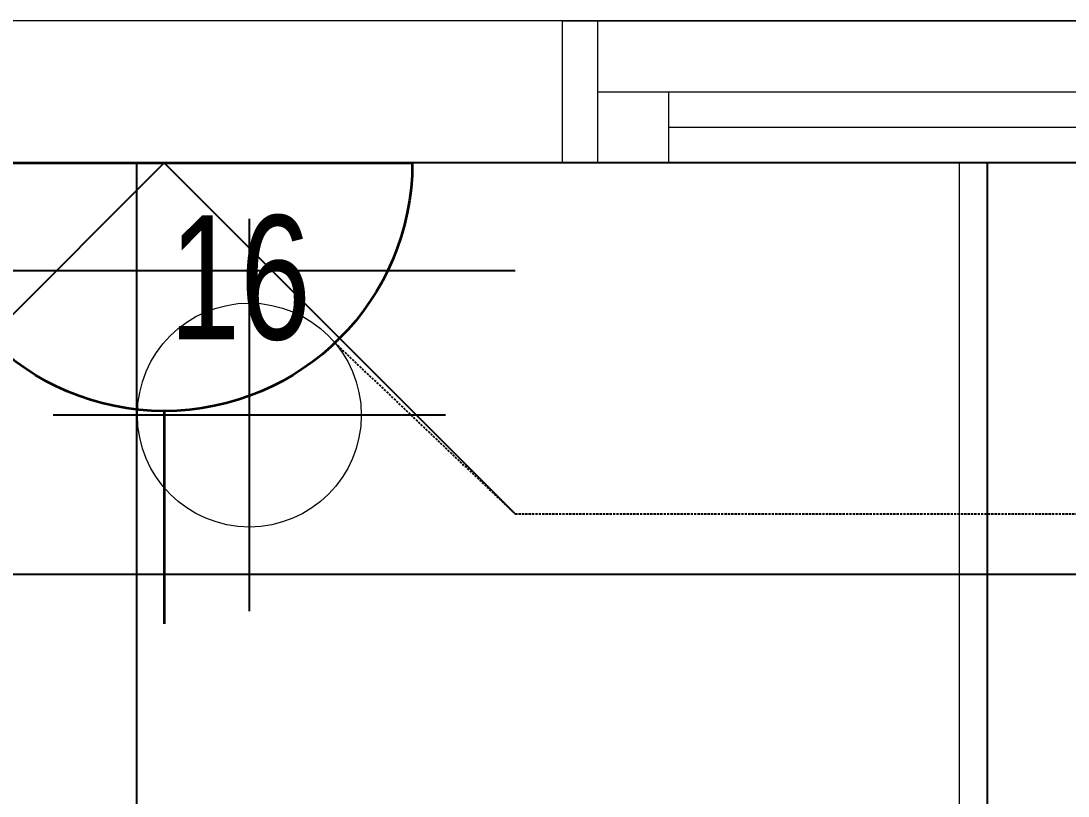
# Model space of a CAD drawing. Extents: x -12260 to 57327, y -29287 to 19916.
# Drawn here: x 39694 to 40433, y -3256 to -2710 of the extents above; entities that cross this region are included whole.
import ezdxf
from ezdxf.enums import TextEntityAlignment as Align

# ---------------------------------------------------------------- set-up
doc = ezdxf.new("R2010")
doc.units = 0
doc.header["$LTSCALE"] = 0.25
doc.linetypes.add('DASHDOT', pattern=[25.4, 12.7, -6.35, 0, -6.35])
doc.linetypes.add('HIDDEN', pattern=[9.525, 6.35, -3.175])
for name, color, linetype, lineweight in [('01-First Floor-FUR$0$72_EGR_EQP_TAG', 142, 'Continuous', 5), ('01-First Floor-FUR$0$Aluminum', 251, 'Continuous', 5), ('01-First Floor-FUR$0$LOADING', 253, 'Continuous', 5), ('01-First Floor-FUR$0$NEW Wall', 166, 'Continuous', 5), ('01-First Floor-FUR$0$Walls', 251, 'Continuous', 5), ('E-LITE-CLNG-CNDT', 6, 'DASHDOT', 35), ('E-LITE-EXIT-NUMB', 6, 'Continuous', 25), ('E-POWR-FLOR-CNDT', 6, 'HIDDEN', 25), ('E-POWR-WALL @ 100', 4, 'Continuous', 35)]:
    doc.layers.add(name, color=color, linetype=linetype, lineweight=lineweight)
doc.layers.add('01-First Floor-FUR$0$FALSE CEILING', color=251, linetype='Continuous')
doc.styles.add('01-First Floor-FUR$0$X3G_ENTITY_257CFD', font='swisscl.ttf', dxfattribs={"height": 200})
doc.styles.add('DC_SIMPLEX', font='SIMPLEX.shx', dxfattribs={"width": 0.7})

# ---------------------------------------------------------------- blocks, each defined once
blk = doc.blocks.new('*X122')
at = {"color": 0}
for p, q in [((13, 1), (13, 1)), ((13, 1), (13, 1)), ((13, 1), (13, 1)), ((13, 1), (13, 1)), ((13, 1), (13, 1)), ((13, 1), (13, 1)), ((13, 1), (13, 1)), ((13, 1), (13, 1)), ((13, 1), (13, 1)), ((13, 1), (13, 1)), ((13, 1), (13, 1)), ((13, 1), (13, 1)), ((13, 1), (13, 1)), ((13, 1), (13, 1)), ((13, 1), (13, 1)), ((13, 1), (14, 1)), ((13, 1), (14, 1)), ((13, 1), (14, 1)), ((13, 1), (13, 1)), ((13, 1), (13, 1)), ((13, 1), (13, 1)), ((13, 1), (13, 1)), ((13, 1), (13, 1)), ((13, 1), (13, 1)), ((13, 1), (13, 1)), ((13, 1), (13, 1)), ((13, 1), (13, 1)), ((13, 1), (13, 1)), ((13, 1), (13, 1)), ((13, 1), (13, 1)), ((13, 1), (13, 1)), ((13, 1), (13, 1)), ((13, 1), (13, 1)), ((13, 1), (13, 1)), ((13, 1), (13, 1)), ((13, 1), (13, 1)), ((13, 1), (13, 1)), ((13, 1), (13, 1)), ((13, 1), (13, 1)), ((13, 1), (13, 1)), ((13, 1), (13, 1)), ((13, 1), (13, 1)), ((13, 1), (13, 1)), ((13, 1), (13, 1)), ((13, 1), (13, 1)), ((13, 1), (13, 1)), ((13, 1), (13, 1)), ((13, 1), (13, 1)), ((13, 1), (13, 1)), ((13, 1), (13, 1)), ((13, 1), (13, 1)), ((13, 1), (13, 1)), ((13, 1), (13, 1)), ((13, 1), (13, 1)), ((13, 1), (13, 1)), ((13, 1), (13, 1)), ((13, 1), (13, 1)), ((13, 1), (13, 1)), ((13, 1), (13, 1)), ((13, 1), (13, 1)), ((13, 1), (13, 1)), ((13, 1), (13, 1)), ((13, 1), (13, 1)), ((13, 1), (13, 1)), ((13, 1), (13, 1)), ((13, 1), (13, 1)), ((13, 1), (13, 1)), ((13, 1), (13, 1)), ((13, 1), (13, 1)), ((13, 1), (13, 1)), ((13, 1), (13, 1)), ((13, 1), (13, 1)), ((13, 1), (13, 1)), ((13, 1), (13, 1)), ((13, 1), (13, 1)), ((13, 1), (13, 1)), ((13, 1), (13, 1)), ((13, 1), (13, 1)), ((13, 1), (13, 1)), ((13, 1), (13, 1)), ((13, 1), (13, 1)), ((13, 1), (13, 1)), ((13, 1), (13, 1)), ((13, 1), (13, 1)), ((13, 1), (13, 1)), ((13, 1), (13, 1)), ((13, 1), (13, 1)), ((13, 1), (13, 1)), ((13, 1), (13, 1)), ((13, 1), (13, 1)), ((13, 1), (13, 1)), ((13, 1), (13, 1)), ((13, 1), (13, 1)), ((13, 1), (13, 1)), ((13, 1), (13, 1)), ((13, 1), (13, 1)), ((13, 1), (13, 1)), ((13, 1), (13, 1)), ((13, 1), (13, 1)), ((13, 1), (13, 1)), ((13, 1), (13, 1)), ((13, 1), (13, 1)), ((13, 1), (13, 1)), ((13, 1), (13, 1)), ((13, 1), (13, 1)), ((13, 1), (13, 1)), ((13, 1), (13, 1)), ((13, 1), (13, 1)), ((13, 1), (13, 1)), ((13, 1), (13, 1)), ((13, 1), (13, 1)), ((13, 1), (13, 1)), ((13, 1), (13, 1)), ((13, 1), (13, 1)), ((13, 1), (13, 1)), ((13, 1), (13, 1)), ((13, 1), (13, 1)), ((13, 1), (13, 1)), ((13, 1), (13, 1)), ((13, 1), (13, 1)), ((13, 1), (13, 1)), ((13, 1), (13, 1)), ((13, 1), (13, 1)), ((13, 1), (14, 1)), ((13, 0), (13, 0)), ((13, 0), (13, 0)), ((13, 0), (13, 0)), ((13, 0), (13, 0)), ((13, 0), (13, 0)), ((13, 0), (13, 0)), ((13, 0), (13, 0)), ((13, 0), (13, 0)), ((13, 0), (13, 0)), ((13, 0), (13, 0)), ((13, 0), (13, 0)), ((13, 0), (13, 0)), ((13, 0), (13, 0)), ((13, 0), (13, 0)), ((13, 0), (13, 0)), ((13, 0), (13, 0)), ((13, 0), (13, 0)), ((13, 0), (13, 0)), ((13, 0), (13, 0)), ((13, 0), (13, 0)), ((13, 0), (13, 0)), ((13, 0), (13, 0)), ((13, 0), (13, 0)), ((13, 0), (13, 0)), ((13, 0), (13, 0)), ((13, 0), (13, 0)), ((13, 0), (13, 0)), ((13, 0), (13, 0)), ((13, 0), (13, 0)), ((13, 0), (13, 0)), ((13, 0), (13, 0)), ((13, 0), (13, 0)), ((13, 0), (13, 0)), ((13, 0), (13, 0)), ((13, 0), (13, 0)), ((13, 0), (13, 0)), ((13, 0), (13, 0)), ((13, 0), (13, 0)), ((13, 0), (13, 0)), ((13, 0), (13, 0)), ((13, 0), (13, 0)), ((13, 0), (13, 0)), ((13, 0), (13, 0)), ((13, 0), (13, 0)), ((13, 0), (13, 0)), ((13, 0), (13, 0)), ((13, 0), (13, 0)), ((13, 0), (13, 0)), ((13, 0), (14, 0)), ((13, 0), (14, 0)), ((13, 0), (13, 0)), ((13, 0), (14, 0)), ((14, 1), (14, 1)), ((14, 1), (14, 1)), ((14, 1), (14, 1)), ((14, 1), (14, 1)), ((14, 1), (14, 1)), ((14, 1), (14, 1)), ((14, 1), (14, 1)), ((14, 1), (14, 1)), ((14, 1), (14, 1)), ((14, 1), (14, 1)), ((14, 1), (14, 1)), ((14, 1), (14, 1)), ((14, 1), (14, 1)), ((14, 1), (14, 1)), ((14, 1), (14, 1)), ((14, 1), (14, 1)), ((14, 1), (14, 1)), ((14, 1), (14, 1)), ((14, 1), (14, 1)), ((14, 1), (14, 1)), ((14, 1), (14, 1)), ((14, 1), (14, 1)), ((14, 1), (14, 1)), ((14, 1), (14, 1)), ((14, 1), (14, 1)), ((14, 1), (14, 1)), ((14, 1), (14, 1)), ((14, 1), (14, 1)), ((14, 1), (14, 1)), ((14, 1), (14, 1)), ((14, 1), (14, 1)), ((14, 1), (14, 1)), ((14, 1), (14, 1)), ((14, 1), (14, 1)), ((14, 1), (14, 1)), ((14, 1), (14, 1)), ((14, 1), (14, 1)), ((14, 1), (14, 1)), ((14, 1), (14, 1)), ((14, 1), (14, 1)), ((14, 1), (14, 1)), ((14, 1), (14, 1)), ((14, 1), (14, 1)), ((14, 1), (14, 1)), ((14, 1), (14, 1)), ((14, 1), (14, 1)), ((14, 1), (14, 1)), ((14, 1), (14, 1)), ((14, 1), (14, 1)), ((14, 1), (14, 1)), ((14, 1), (14, 1)), ((14, 1), (14, 1)), ((14, 1), (14, 1)), ((14, 1), (14, 1)), ((14, 1), (14, 1)), ((14, 1), (14, 1)), ((14, 1), (14, 1)), ((14, 1), (14, 1)), ((14, 1), (14, 1)), ((14, 1), (14, 1)), ((14, 1), (14, 1)), ((14, 1), (14, 1)), ((14, 1), (14, 1)), ((14, 1), (14, 1)), ((14, 1), (14, 1)), ((14, 1), (14, 1)), ((14, 1), (14, 1)), ((14, 1), (14, 1)), ((14, 1), (14, 1)), ((14, 1), (14, 1)), ((14, 1), (14, 1)), ((14, 1), (14, 1)), ((14, 1), (14, 1)), ((14, 1), (14, 1)), ((14, 1), (14, 1)), ((14, 1), (14, 1)), ((14, 1), (14, 1)), ((14, 1), (14, 1)), ((14, 1), (14, 1)), ((14, 1), (14, 1)), ((14, 1), (14, 1)), ((14, 1), (14, 1)), ((14, 1), (14, 1)), ((14, 1), (14, 1)), ((14, 1), (14, 1)), ((14, 1), (14, 1)), ((14, 1), (14, 1)), ((14, 1), (14, 1)), ((14, 1), (14, 1)), ((14, 1), (14, 1)), ((14, 1), (14, 1)), ((14, 1), (14, 1)), ((14, 1), (14, 1)), ((14, 1), (14, 1)), ((14, 0), (14, 0)), ((14, 0), (14, 0)), ((14, 0), (14, 0)), ((14, 0), (14, 0)), ((14, 0), (14, 0)), ((14, 0), (14, 0)), ((14, 0), (14, 0)), ((14, 0), (14, 0)), ((14, 0), (14, 0)), ((14, 0), (14, 0)), ((14, 0), (14, 0)), ((14, 0), (14, 0)), ((14, 0), (14, 0)), ((14, 0), (14, 0)), ((14, 0), (14, 0)), ((14, 0), (14, 0)), ((14, 0), (14, 0)), ((14, 0), (14, 0)), ((14, 0), (14, 0)), ((14, 0), (14, 0)), ((14, 0), (14, 0)), ((14, 0), (14, 0)), ((14, 0), (14, 0)), ((14, 0), (14, 0)), ((14, 0), (14, 0)), ((14, 0), (14, 0)), ((14, 0), (14, 0)), ((14, 0), (14, 0)), ((14, 0), (14, 0)), ((14, 0), (14, 0)), ((14, 0), (14, 0)), ((14, 0), (14, 0)), ((14, 0), (14, 0)), ((14, 0), (14, 0)), ((14, 0), (14, 0)), ((14, 0), (14, 0)), ((14, 0), (14, 0)), ((14, 0), (14, 0)), ((14, 0), (14, 0)), ((14, 0), (14, 0)), ((14, 0), (14, 0)), ((14, 0), (14, 0)), ((14, 0), (14, 0)), ((14, 0), (14, 0)), ((14, 0), (14, 0)), ((14, 0), (14, 0)), ((14, 0), (14, 0)), ((14, 0), (14, 0)), ((13, 0), (13, 0)), ((13, 0), (14, 0)), ((13, 0), (13, 0)), ((13, 0), (14, 0)), ((13, 0), (13, 0)), ((13, 0), (14, 0)), ((13, 0), (13, 0)), ((13, 0), (13, 0)), ((13, 0), (13, 0)), ((13, 0), (13, 0)), ((13, 0), (14, 0)), ((13, 0), (13, 0)), ((13, 0), (14, 0)), ((13, 0), (13, 0)), ((13, 0), (14, 0)), ((13, 0), (13, 0)), ((13, 0), (14, 0)), ((13, 0), (13, 0)), ((13, 0), (14, 0)), ((13, 0), (13, 0)), ((13, 0), (14, 0)), ((13, 0), (13, 0)), ((13, 0), (14, 0)), ((13, 0), (13, 0)), ((13, 0), (13, 0)), ((13, 0), (13, 0)), ((13, 0), (14, 0)), ((13, 0), (13, 0)), ((13, 0), (14, 0)), ((13, 0), (13, 0)), ((13, 0), (14, 0)), ((13, 0), (13, 0)), ((13, 0), (14, 0)), ((13, 0), (13, 0)), ((13, 0), (13, 0)), ((13, 0), (13, 0)), ((13, 0), (13, 0)), ((13, 0), (13, 0)), ((13, 0), (13, 0)), ((13, 0), (13, 0)), ((13, 0), (13, 0)), ((13, 0), (13, 0)), ((13, 0), (13, 0)), ((13, 0), (13, 0)), ((13, 0), (13, 0)), ((13, 0), (13, 0)), ((13, 0), (13, 0)), ((13, 0), (13, 0)), ((13, 0), (13, 0)), ((13, 0), (13, 0)), ((13, 0), (13, 0)), ((13, 0), (13, 0)), ((13, 0), (13, 0)), ((13, 0), (13, 0)), ((13, 0), (13, 0)), ((13, 0), (13, 0)), ((13, 0), (13, 0)), ((13, 0), (13, 0)), ((13, 0), (13, 0)), ((13, 0), (13, 0)), ((13, 0), (13, 0)), ((13, 0), (13, 0)), ((13, 0), (13, 0)), ((13, 0), (13, 0)), ((13, -1), (13, -1)), ((13, -1), (13, -1)), ((13, -1), (13, -1)), ((13, -1), (13, -1)), ((13, -1), (13, -1)), ((13, -1), (14, -1)), ((13, -1), (13, -1)), ((14, 0), (14, 0)), ((14, 0), (14, 0)), ((14, 0), (14, 0)), ((14, 0), (14, 0)), ((14, 0), (14, 0)), ((14, 0), (14, 0)), ((14, 0), (14, 0)), ((14, 0), (14, 0)), ((14, 0), (14, 0)), ((14, 0), (14, 0)), ((14, 0), (14, 0)), ((14, 0), (14, 0)), ((14, 0), (14, 0)), ((14, 0), (14, 0)), ((14, 0), (14, 0)), ((13, 0), (14, 0)), ((14, 0), (14, 0)), ((14, 0), (14, 0)), ((14, 0), (14, 0)), ((14, 0), (14, 0)), ((14, 0), (14, 0)), ((14, 0), (14, 0)), ((14, 0), (14, 0)), ((14, 0), (14, 0)), ((14, 0), (14, 0)), ((14, 0), (14, 0)), ((14, 0), (14, 0)), ((14, 0), (14, 0)), ((14, 0), (14, 0)), ((14, 0), (14, 0)), ((14, 0), (14, 0)), ((14, 0), (14, 0)), ((14, 0), (14, 0)), ((14, 0), (14, 0)), ((14, 0), (14, 0)), ((14, 0), (14, 0)), ((14, 0), (14, 0)), ((14, 0), (14, 0)), ((14, 0), (14, 0)), ((14, 0), (14, 0)), ((14, 0), (14, 0)), ((14, 0), (14, 0)), ((14, 0), (14, 0)), ((14, 0), (14, 0)), ((14, 0), (14, 0)), ((14, 0), (14, 0)), ((14, 0), (14, 0)), ((14, 0), (14, 0)), ((14, 0), (14, 0)), ((14, 0), (14, 0)), ((14, -1), (14, -1)), ((14, -1), (14, -1)), ((14, -1), (14, -1)), ((14, -1), (14, -1)), ((14, -1), (14, -1))]:
    blk.add_line(p, q, dxfattribs=at)
blk = doc.blocks.new('*X121')
at = {"color": 0}
for p, q in [((5, 3), (5, 3)), ((5, 3), (5, 3)), ((5, 3), (5, 3)), ((5, 3), (5, 3)), ((5, 3), (5, 3)), ((5, 3), (5, 3)), ((5, 3), (5, 3)), ((5, 3), (5, 3)), ((5, 3), (5, 3)), ((5, 3), (5, 3)), ((5, 3), (5, 3)), ((5, 3), (5, 3)), ((5, 3), (5, 3)), ((5, 3), (5, 3)), ((5, 3), (5, 3)), ((5, 3), (5, 3)), ((5, 3), (5, 3)), ((5, 3), (5, 3)), ((5, 3), (5, 3)), ((5, 3), (5, 3)), ((5, 3), (5, 3)), ((5, 3), (5, 3)), ((5, 3), (5, 3)), ((5, 3), (5, 3)), ((5, 3), (5, 3)), ((5, 3), (5, 3)), ((5, 3), (5, 3)), ((5, 3), (5, 3)), ((5, 3), (5, 3)), ((5, 3), (5, 3)), ((5, 3), (5, 3)), ((5, 3), (5, 3)), ((5, 3), (5, 3)), ((5, 3), (5, 3)), ((5, 3), (5, 3)), ((5, 3), (5, 3)), ((5, 3), (5, 3)), ((5, 3), (5, 3)), ((5, 3), (5, 3)), ((5, 3), (5, 3)), ((5, 3), (5, 3)), ((5, 3), (5, 3)), ((5, 3), (5, 3)), ((5, 3), (5, 3)), ((5, 3), (5, 3)), ((5, 3), (5, 3)), ((5, 3), (5, 3)), ((5, 3), (5, 3)), ((5, 3), (5, 3)), ((5, 3), (5, 3)), ((5, 3), (5, 3)), ((5, 3), (5, 3)), ((5, 3), (5, 3)), ((5, 3), (5, 3)), ((5, 3), (5, 3)), ((5, 3), (5, 3)), ((5, 3), (5, 3)), ((5, 3), (5, 3)), ((5, 3), (5, 3)), ((5, 3), (5, 3)), ((5, 3), (5, 3)), ((5, 3), (5, 3)), ((5, 3), (5, 3)), ((5, 3), (5, 3)), ((5, 3), (5, 3)), ((5, 3), (5, 3)), ((6, 3), (5, 3)), ((5, 3), (5, 3)), ((6, 3), (5, 3)), ((5, 3), (5, 3)), ((6, 3), (5, 3)), ((5, 3), (5, 3)), ((6, 3), (5, 3)), ((5, 3), (5, 3)), ((5, 3), (5, 3)), ((5, 3), (5, 3)), ((5, 3), (5, 3)), ((5, 3), (5, 3)), ((5, 3), (5, 3)), ((5, 3), (5, 3)), ((5, 3), (5, 3)), ((5, 3), (5, 3)), ((5, 3), (5, 3)), ((5, 3), (5, 3)), ((5, 3), (5, 3)), ((5, 3), (5, 3)), ((5, 3), (5, 3)), ((5, 3), (5, 3)), ((5, 3), (5, 3)), ((5, 3), (5, 3)), ((5, 3), (5, 3)), ((5, 3), (5, 3)), ((5, 3), (5, 3)), ((5, 3), (5, 3)), ((5, 3), (5, 3)), ((5, 3), (5, 3)), ((6, 3), (6, 3)), ((6, 3), (6, 3)), ((6, 3), (6, 3)), ((6, 3), (6, 3)), ((6, 3), (6, 3)), ((6, 3), (6, 3)), ((6, 3), (6, 3)), ((6, 3), (6, 3)), ((6, 3), (6, 3)), ((6, 3), (6, 3)), ((6, 3), (6, 3)), ((6, 3), (6, 3)), ((6, 3), (6, 3)), ((6, 3), (6, 3)), ((6, 3), (6, 3)), ((6, 3), (6, 3)), ((6, 3), (6, 3)), ((6, 3), (6, 3)), ((6, 3), (6, 3)), ((6, 3), (6, 3)), ((6, 3), (6, 3)), ((6, 3), (6, 3)), ((6, 3), (6, 3)), ((6, 3), (6, 3)), ((6, 3), (6, 3)), ((6, 3), (6, 3)), ((6, 3), (6, 3)), ((6, 3), (6, 3)), ((6, 3), (6, 3)), ((6, 3), (6, 3)), ((6, 3), (6, 3)), ((6, 3), (6, 3)), ((6, 3), (6, 3)), ((6, 3), (6, 3)), ((6, 3), (6, 3)), ((6, 3), (6, 3)), ((6, 3), (6, 3)), ((6, 3), (6, 3)), ((6, 3), (6, 3)), ((6, 3), (6, 3)), ((6, 3), (6, 3)), ((6, 3), (6, 3)), ((6, 3), (6, 3)), ((6, 3), (6, 3)), ((6, 3), (6, 3)), ((6, 3), (6, 3)), ((6, 3), (6, 3)), ((6, 3), (6, 3)), ((6, 3), (6, 3)), ((6, 3), (6, 3)), ((6, 3), (6, 3)), ((6, 3), (6, 3)), ((6, 3), (6, 3)), ((6, 3), (6, 3)), ((6, 3), (6, 3)), ((6, 3), (6, 3)), ((6, 3), (6, 3)), ((6, 3), (6, 3)), ((6, 3), (6, 3)), ((6, 3), (6, 3)), ((6, 3), (6, 3)), ((6, 3), (6, 3)), ((6, 3), (6, 3)), ((6, 3), (6, 3)), ((6, 3), (6, 3)), ((6, 3), (6, 3)), ((6, 3), (6, 3)), ((6, 3), (6, 3)), ((6, 3), (6, 3)), ((6, 3), (6, 3)), ((6, 3), (6, 3)), ((6, 3), (6, 3)), ((6, 3), (6, 3)), ((6, 3), (6, 3)), ((6, 3), (6, 3)), ((6, 3), (6, 3)), ((6, 3), (6, 3)), ((6, 3), (6, 3)), ((6, 3), (6, 3)), ((6, 3), (6, 3)), ((6, 3), (6, 3)), ((6, 3), (6, 3)), ((6, 3), (6, 3)), ((6, 3), (6, 3)), ((6, 3), (6, 3)), ((6, 3), (6, 3)), ((6, 3), (6, 3)), ((6, 3), (6, 3)), ((6, 3), (6, 3)), ((6, 3), (6, 3)), ((6, 3), (6, 3)), ((6, 3), (6, 3)), ((6, 3), (6, 3)), ((6, 3), (6, 3)), ((6, 3), (6, 3)), ((6, 3), (6, 3)), ((6, 3), (6, 3)), ((6, 3), (6, 3)), ((6, 3), (6, 3)), ((6, 3), (6, 3)), ((6, 3), (6, 3)), ((6, 3), (6, 3)), ((6, 3), (6, 3)), ((6, 3), (6, 3)), ((6, 3), (6, 3)), ((6, 3), (6, 3)), ((6, 3), (6, 3)), ((6, 3), (6, 3)), ((6, 3), (6, 3)), ((6, 3), (6, 3)), ((6, 3), (6, 3)), ((6, 3), (6, 3)), ((6, 3), (6, 3)), ((6, 3), (6, 3)), ((6, 3), (6, 3)), ((6, 3), (6, 3)), ((6, 3), (6, 3)), ((6, 3), (6, 3)), ((6, 3), (6, 3)), ((6, 3), (6, 3)), ((6, 3), (6, 3)), ((6, 3), (6, 3)), ((6, 3), (6, 3)), ((6, 3), (6, 3)), ((6, 3), (6, 3)), ((6, 3), (6, 3)), ((6, 3), (6, 3)), ((6, 3), (6, 3)), ((6, 3), (6, 3)), ((6, 3), (6, 3)), ((6, 3), (6, 3)), ((6, 3), (6, 3)), ((6, 3), (6, 3)), ((6, 3), (6, 3)), ((6, 3), (6, 3)), ((6, 3), (6, 3)), ((6, 3), (6, 3)), ((6, 3), (6, 3)), ((6, 3), (6, 3)), ((6, 3), (6, 3)), ((6, 3), (6, 3)), ((6, 3), (6, 3)), ((6, 3), (6, 3)), ((6, 3), (6, 3)), ((6, 3), (6, 3)), ((6, 3), (6, 3)), ((6, 3), (6, 3)), ((6, 3), (6, 3)), ((6, 3), (6, 3)), ((6, 3), (6, 3)), ((6, 3), (6, 3)), ((6, 3), (6, 3)), ((6, 3), (6, 3)), ((6, 3), (6, 3)), ((6, 3), (6, 3)), ((6, 3), (6, 3)), ((6, 3), (6, 3)), ((6, 3), (6, 3)), ((6, 3), (6, 3)), ((6, 3), (6, 3)), ((6, 3), (6, 3)), ((6, 3), (6, 3)), ((6, 3), (6, 3)), ((6, 3), (6, 3)), ((6, 3), (6, 3)), ((6, 3), (6, 3)), ((6, 3), (6, 3)), ((6, 3), (6, 3)), ((6, 3), (6, 3)), ((6, 3), (6, 3)), ((6, 3), (6, 3)), ((6, 3), (6, 3)), ((6, 3), (6, 3)), ((6, 3), (6, 3)), ((6, 3), (6, 3)), ((6, 3), (6, 3)), ((6, 3), (6, 3)), ((6, 3), (6, 3)), ((6, 3), (6, 3)), ((6, 3), (6, 3)), ((6, 3), (6, 3)), ((6, 3), (6, 3)), ((6, 3), (6, 3)), ((6, 3), (6, 3)), ((6, 3), (6, 3)), ((6, 3), (6, 3)), ((6, 3), (6, 3)), ((6, 3), (6, 3)), ((6, 3), (6, 3)), ((6, 3), (6, 3)), ((6, 3), (6, 3)), ((6, 3), (6, 3)), ((6, 3), (6, 3)), ((6, 3), (6, 3)), ((6, 3), (6, 3)), ((6, 3), (6, 3)), ((6, 3), (6, 3)), ((6, 3), (6, 3)), ((6, 3), (6, 3)), ((6, 3), (6, 3)), ((6, 3), (6, 3)), ((6, 3), (6, 3)), ((6, 3), (6, 3)), ((6, 3), (6, 3)), ((6, 3), (5, 3)), ((6, 3), (5, 3)), ((6, 3), (5, 3)), ((6, 3), (5, 3)), ((6, 3), (5, 3)), ((6, 3), (6, 3)), ((6, 3), (6, 3)), ((6, 3), (6, 3)), ((6, 3), (6, 3)), ((6, 3), (6, 3)), ((6, 3), (6, 3)), ((6, 3), (6, 3)), ((6, 3), (6, 3)), ((6, 3), (6, 3)), ((6, 3), (6, 3)), ((6, 3), (6, 3)), ((6, 3), (6, 3)), ((6, 3), (6, 3)), ((6, 3), (6, 3)), ((6, 3), (6, 3)), ((6, 3), (6, 3)), ((6, 3), (6, 3)), ((6, 3), (6, 3)), ((6, 3), (6, 3)), ((6, 3), (6, 3)), ((6, 3), (6, 3)), ((6, 3), (6, 3)), ((6, 3), (6, 3)), ((6, 3), (6, 3)), ((6, 3), (6, 3)), ((6, 3), (6, 3)), ((6, 3), (6, 3)), ((6, 3), (6, 3)), ((6, 3), (6, 3)), ((6, 3), (6, 3)), ((6, 3), (6, 3)), ((6, 3), (6, 3)), ((6, 3), (6, 3)), ((6, 3), (6, 3)), ((6, 3), (6, 3)), ((6, 3), (6, 3)), ((6, 3), (6, 3)), ((6, 3), (6, 3)), ((6, 3), (6, 3)), ((6, 3), (6, 3)), ((6, 3), (6, 3)), ((6, 3), (6, 3)), ((6, 3), (6, 3)), ((6, 3), (6, 3)), ((6, 3), (6, 3)), ((6, 3), (6, 3)), ((6, 3), (6, 3)), ((6, 3), (6, 3)), ((6, 3), (6, 3)), ((6, 3), (6, 3)), ((6, 3), (6, 3)), ((6, 3), (6, 3)), ((6, 3), (6, 3)), ((6, 3), (6, 3)), ((6, 3), (6, 3)), ((6, 3), (6, 3)), ((6, 3), (6, 3)), ((6, 3), (6, 3)), ((6, 3), (6, 3)), ((6, 3), (6, 3)), ((6, 3), (6, 3)), ((6, 3), (6, 3)), ((6, 3), (6, 3)), ((6, 3), (6, 3)), ((6, 3), (6, 3)), ((6, 3), (6, 3)), ((6, 3), (6, 3)), ((6, 3), (6, 3)), ((6, 3), (6, 3)), ((6, 3), (6, 3)), ((6, 3), (6, 3)), ((6, 3), (6, 3)), ((6, 3), (6, 3)), ((6, 3), (6, 3)), ((6, 3), (6, 3)), ((6, 3), (6, 3)), ((6, 3), (6, 3)), ((6, 3), (6, 3)), ((6, 3), (6, 3)), ((6, 3), (6, 3)), ((6, 3), (6, 3)), ((6, 3), (6, 3)), ((6, 3), (6, 3)), ((6, 3), (6, 3)), ((6, 3), (6, 3)), ((6, 3), (6, 3)), ((6, 3), (6, 3)), ((6, 3), (6, 3)), ((6, 3), (6, 3)), ((6, 3), (6, 3)), ((6, 3), (6, 3)), ((6, 3), (6, 3)), ((6, 3), (6, 3)), ((6, 3), (6, 3)), ((6, 3), (6, 3)), ((6, 3), (6, 3)), ((6, 3), (6, 3)), ((6, 3), (6, 3)), ((6, 3), (6, 3)), ((6, 3), (6, 3)), ((6, 3), (6, 3)), ((6, 3), (6, 3)), ((6, 3), (6, 3)), ((6, 3), (6, 3)), ((6, 3), (6, 3)), ((6, 3), (6, 3)), ((6, 3), (6, 3)), ((6, 3), (6, 3)), ((6, 3), (6, 3)), ((6, 3), (6, 3)), ((6, 3), (6, 3)), ((6, 3), (6, 3)), ((6, 3), (6, 3)), ((6, 3), (6, 3)), ((6, 3), (6, 3)), ((6, 3), (6, 3)), ((6, 3), (6, 3)), ((6, 3), (6, 3)), ((6, 3), (6, 3)), ((6, 3), (6, 3)), ((6, 3), (6, 3)), ((6, 3), (6, 3)), ((6, 3), (6, 3)), ((6, 3), (6, 3)), ((6, 3), (6, 3)), ((6, 3), (6, 3)), ((6, 3), (6, 3)), ((6, 3), (6, 3)), ((6, 3), (6, 3)), ((6, 3), (6, 3)), ((6, 3), (6, 3)), ((6, 3), (6, 3)), ((6, 3), (6, 3)), ((6, 3), (6, 3)), ((6, 3), (6, 3)), ((6, 3), (6, 3)), ((6, 3), (6, 3)), ((6, 3), (6, 3)), ((6, 3), (6, 3)), ((6, 3), (6, 3)), ((6, 3), (6, 3)), ((6, 3), (6, 3)), ((6, 3), (6, 3)), ((6, 3), (6, 3)), ((6, 3), (6, 3)), ((6, 3), (6, 3)), ((6, 3), (6, 3)), ((6, 3), (6, 3)), ((6, 3), (6, 3)), ((6, 3), (6, 3)), ((6, 3), (6, 3)), ((6, 3), (6, 3)), ((6, 3), (6, 3)), ((6, 3), (6, 3)), ((6, 3), (6, 3)), ((6, 3), (6, 3)), ((6, 3), (6, 3)), ((6, 3), (6, 3)), ((6, 3), (6, 3)), ((6, 3), (6, 3)), ((6, 3), (6, 3)), ((6, 3), (6, 3)), ((6, 3), (6, 3)), ((6, 3), (6, 3)), ((6, 3), (6, 3)), ((6, 3), (6, 3)), ((6, 3), (6, 3)), ((6, 3), (6, 3)), ((6, 3), (6, 3)), ((6, 3), (6, 3)), ((6, 3), (6, 3)), ((6, 3), (6, 3)), ((6, 3), (6, 3)), ((6, 3), (6, 3)), ((6, 3), (6, 3)), ((6, 3), (6, 3)), ((6, 3), (6, 3)), ((6, 3), (6, 3)), ((6, 3), (6, 3)), ((6, 3), (6, 3)), ((6, 3), (6, 3)), ((6, 3), (6, 3)), ((6, 3), (6, 3)), ((6, 3), (6, 3)), ((6, 3), (6, 3)), ((6, 3), (6, 3)), ((6, 3), (6, 3)), ((6, 3), (6, 3)), ((6, 3), (6, 3)), ((6, 3), (6, 3)), ((6, 3), (6, 3)), ((6, 3), (6, 3)), ((6, 3), (6, 3)), ((6, 3), (6, 3)), ((6, 3), (6, 3)), ((6, 3), (6, 3)), ((6, 3), (6, 3)), ((6, 3), (6, 3)), ((6, 3), (6, 3)), ((6, 3), (6, 3)), ((6, 3), (6, 3)), ((6, 3), (6, 3)), ((6, 3), (6, 3)), ((6, 3), (6, 3)), ((6, 3), (6, 3)), ((6, 3), (6, 3)), ((6, 3), (6, 3)), ((6, 3), (6, 3)), ((6, 3), (6, 3)), ((6, 3), (6, 3)), ((6, 3), (6, 3)), ((6, 3), (6, 3)), ((6, 3), (6, 3)), ((6, 3), (6, 3)), ((6, 3), (6, 3)), ((6, 3), (6, 3)), ((6, 3), (6, 3)), ((6, 3), (6, 3)), ((6, 3), (6, 3)), ((6, 3), (6, 3)), ((6, 3), (6, 3)), ((6, 3), (6, 3)), ((6, 3), (6, 3)), ((6, 3), (6, 3)), ((6, 3), (6, 3)), ((6, 3), (6, 3)), ((6, 3), (6, 3)), ((6, 3), (6, 3)), ((6, 3), (6, 3)), ((6, 3), (6, 3)), ((6, 3), (6, 3)), ((6, 3), (6, 3)), ((6, 3), (6, 3)), ((6, 3), (6, 3)), ((6, 3), (6, 3)), ((6, 3), (6, 3)), ((6, 3), (6, 3)), ((6, 3), (6, 3)), ((6, 3), (6, 3)), ((6, 3), (6, 3)), ((6, 3), (6, 3)), ((6, 3), (6, 3)), ((6, 3), (6, 3)), ((6, 3), (6, 3)), ((6, 3), (6, 3)), ((6, 3), (6, 3)), ((6, 3), (6, 3)), ((6, 3), (6, 3)), ((6, 3), (6, 3)), ((6, 3), (6, 3)), ((6, 3), (6, 3)), ((6, 3), (6, 3)), ((6, 3), (6, 3)), ((6, 3), (6, 3)), ((6, 3), (6, 3)), ((6, 3), (6, 3)), ((6, 3), (6, 3)), ((6, 3), (6, 3)), ((6, 3), (6, 3)), ((6, 3), (6, 3)), ((6, 3), (6, 3)), ((6, 3), (6, 3)), ((6, 3), (6, 3)), ((6, 3), (6, 3)), ((6, 3), (6, 3)), ((6, 3), (6, 3)), ((6, 3), (6, 3)), ((6, 3), (6, 3)), ((6, 3), (6, 3)), ((6, 3), (6, 3)), ((6, 3), (6, 3)), ((6, 3), (6, 3)), ((6, 3), (6, 3)), ((6, 3), (6, 3)), ((6, 3), (6, 3)), ((6, 3), (6, 3)), ((6, 3), (6, 3)), ((6, 3), (6, 3)), ((6, 3), (6, 3)), ((6, 3), (6, 3)), ((6, 3), (6, 3)), ((6, 3), (6, 3)), ((6, 3), (6, 3)), ((6, 3), (6, 3)), ((6, 3), (6, 3)), ((6, 3), (6, 3)), ((6, 3), (6, 3)), ((6, 3), (6, 3)), ((6, 3), (6, 3)), ((6, 3), (6, 3)), ((6, 3), (6, 3)), ((6, 3), (6, 3)), ((6, 3), (6, 3)), ((6, 3), (6, 3)), ((6, 3), (6, 3)), ((6, 3), (6, 3)), ((6, 3), (6, 3)), ((6, 3), (6, 3)), ((6, 3), (6, 3)), ((6, 3), (6, 3)), ((6, 3), (6, 3)), ((6, 3), (6, 3)), ((6, 3), (6, 3)), ((6, 3), (6, 3)), ((6, 3), (6, 3)), ((6, 3), (6, 3)), ((6, 3), (6, 3)), ((6, 3), (6, 3)), ((6, 3), (6, 3)), ((6, 3), (6, 3)), ((6, 3), (6, 3)), ((6, 3), (6, 3)), ((6, 3), (6, 3)), ((6, 3), (6, 3)), ((6, 3), (6, 3)), ((6, 3), (6, 3)), ((6, 3), (6, 3))]:
    blk.add_line(p, q, dxfattribs=at)
blk = doc.blocks.new('01-First Floor-FUR$0$GF21043-P')
at = {"color": 0}
for p, q in [((0.8, 0.75), (-0.8, 0.75)), ((0.8, 0), (0.8, 0.75))]:
    blk.add_line(p, q, dxfattribs=at)
for points in [[(0.8, 0.75), (0.8, 0.75), (0.8, 0.75), (0.8, 0.75), (0.8, 0.75), (0.8, 0.75), (0.8, 0.75), (0.8, 0.75), (0.8, 0.75), (0.8, 0.75), (0.8, 0.75), (0.8, 0.75), (0.8, 0.75), (0.8, 0.75), (0.8, 0.75), (0.8, 0.75), (0.8, 0.75), (0.8, 0.75), (0.8, 0.75), (0.8, 0.75), (0.8, 0.75), (0.8, 0.75), (0.8, 0.75), (0.8, 0.75), (0.8, 0.75), (0.8, 0.75), (0.8, 0.75), (0.8, 0.75), (0.8, 0.75), (0.8, 0.75), (0.8, 0.75), (0.8, 0.75), (0.8, 0.75), (0.8, 0.75), (0.8, 0.75), (0.8, 0.75), (0.8, 0.75), (0.8, 0.75), (0.8, 0.75), (0.8, 0.75), (0.8, 0.75), (0.8, 0.75), (0.8, 0.75), (0.8, 0.75), (0.8, 0.75), (0.8, 0.75), (0.8, 0.75), (0.8, 0.75), (0.8, 0.75), (0.8, 0.75), (0.8, 0.75), (0.8, 0.75), (0.8, 0.75), (0.8, 0.75), (0.8, 0.75), (0.8, 0.75), (0.8, 0.75), (0.8, 0.75), (0.8, 0.75), (0.8, 0.75), (0.8, 0.75), (0.8, 0.75), (0.8, 0.75), (0.8, 0.75), (0.8, 0.75), (0.8, 0.75), (0.8, 0.75), (0.8, 0.75), (0.8, 0.75), (0.8, 0.75), (0.8, 0.75), (0.8, 0.75), (0.8, 0.75), (0.8, 0.75), (0.8, 0.75), (0.8, 0.75), (0.8, 0.75), (0.8, 0.75), (0.8, 0.75), (0.8, 0.75), (0.8, 0.75), (0.8, 0.75), (0.8, 0.75), (0.8, 0.75), (0.8, 0.75), (0.8, 0.75), (0.8, 0.75), (0.8, 0.75), (0.8, 0.75), (0.8, 0.75), (0.8, 0.75), (0.8, 0.75), (0.8, 0.75), (0.8, 0.75), (0.8, 0.75), (0.8, 0.75), (0.8, 0.75), (0.8, 0.75), (0.8, 0.75), (0.8, 0.75), (0.8, 0.75), (0.8, 0.75), (0.8, 0.75), (0.8, 0.75), (0.8, 0.75), (0.8, 0.75), (0.8, 0.75), (0.8, 0.75), (0.8, 0.75), (0.8, 0.75), (0.8, 0.75), (0.8, 0.75), (0.8, 0.75), (0.8, 0.75), (0.8, 0.75), (0.8, 0.75), (0.8, 0.75), (0.8, 0.75), (0.8, 0.75), (0.8, 0.75), (0.8, 0.75), (0.8, 0.75), (0.8, 0.75), (0.8, 0.75), (0.8, 0.75), (0.8, 0.75), (0.8, 0.75), (0.8, 0.75), (0.8, 0.75), (0.8, 0.75), (0.8, 0.75), (0.8, 0.75), (0.8, 0.75), (0.8, 0.75), (0.8, 0.75), (0.8, 0.75), (0.8, 0.75), (0.8, 0.75), (0.8, 0.75), (0.8, 0.75), (0.8, 0.75), (0.8, 0.75), (0.8, 0.75), (0.8, 0.75), (0.8, 0.75), (0.8, 0.75), (0.8, 0.75), (0.8, 0.75), (0.8, 0.75), (0.8, 0.75), (0.8, 0.75), (0.8, 0.75), (0.8, 0.75), (0.8, 0.75), (0.8, 0.75), (0.8, 0.75), (0.8, 0.75), (0.8, 0.75), (0.8, 0.75), (0.8, 0.75), (0.8, 0.75), (0.8, 0.75), (0.8, 0.75), (0.8, 0.75), (0.8, 0.75), (0.8, 0.75), (0.8, 0.75), (0.8, 0.75), (0.8, 0.75), (0.8, 0.75), (0.8, 0.75), (0.8, 0.75), (0.8, 0.75), (0.8, 0.75), (0.8, 0.75), (0.8, 0.75), (0.8, 0.75), (0.8, 0.75), (0.8, 0.75), (0.8, 0.75), (0.8, 0.75), (0.8, 0.75), (0.8, 0.75), (0.8, 0.75), (0.8, 0.75), (0.8, 0.75), (0.8, 0.75), (0.8, 0.75), (0.8, 0.75), (0.8, 0.75), (0.8, 0.75), (0.8, 0.75), (0.8, 0.75), (0.8, 0.75), (0.8, 0.75), (0.8, 0.75), (0.8, 0.75), (0.8, 0.75), (0.8, 0.75), (0.8, 0.75), (0.8, 0.75), (0.8, 0.75), (0.8, 0.75), (0.8, 0.75), (0.8, 0.75), (0.8, 0.75), (0.8, 0.75), (0.8, 0.75), (0.8, 0.75), (0.8, 0.75), (0.8, 0.75), (0.8, 0.75), (0.8, 0.75), (0.8, 0.75), (0.8, 0.75), (0.8, 0.75), (0.8, 0.75), (0.8, 0.75), (0.8, 0.75), (0.8, 0.75), (0.8, 0.75), (0.8, 0.75), (0.8, 0.75), (0.8, 0.75), (0.8, 0.75), (0.8, 0.75), (0.8, 0.75), (0.8, 0.75), (0.8, 0.75), (0.8, 0.75), (0.8, 0.75), (0.8, 0.75), (0.8, 0.75), (0.8, 0.75), (0.8, 0.75), (0.8, 0.75), (0.8, 0.75), (0.8, 0.75), (0.8, 0.75), (0.8, 0.75), (0.8, 0.75), (0.8, 0.75), (0.8, 0.75), (0.8, 0.75), (0.8, 0.75), (0.8, 0.75), (0.8, 0.75), (0.8, 0.75), (0.8, 0.75), (0.8, 0.75), (0.8, 0.75), (0.8, 0.75), (0.8, 0.75), (0.8, 0.75), (0.8, 0.75), (0.8, 0.75), (0.8, 0.75), (0.8, 0.75), (0.8, 0.75), (0.8, 0.75), (0.8, 0.75), (0.8, 0.75), (0.8, 0.75), (0.8, 0.75), (0.8, 0.75), (0.8, 0.75), (0.8, 0.75), (0.8, 0.75), (0.8, 0.75), (0.8, 0.75), (0.8, 0.75), (0.8, 0.75), (0.8, 0.75), (0.8, 0.75), (0.8, 0.75), (0.8, 0.75), (0.8, 0.75)], [(0.8, 0.75), (0.8, 0.75), (0.8, 0.75), (0.8, 0.75), (0.8, 0.75), (0.8, 0.75), (0.8, 0.75), (0.8, 0.75), (0.8, 0.75), (0.8, 0.75), (0.8, 0.75), (0.8, 0.75), (0.8, 0.75), (0.8, 0.75), (0.8, 0.75), (0.8, 0.75), (0.8, 0.75), (0.8, 0.75), (0.8, 0.75), (0.8, 0.75), (0.8, 0.75), (0.8, 0.75), (0.8, 0.75), (0.8, 0.75), (0.8, 0.75), (0.8, 0.75), (0.8, 0.75), (0.8, 0.75), (0.8, 0.75), (0.8, 0.75), (0.8, 0.75), (0.8, 0.75), (0.8, 0.75), (0.8, 0.75), (0.8, 0.75), (0.8, 0.75), (0.8, 0.75), (0.8, 0.75), (0.8, 0.75), (0.8, 0.75), (0.8, 0.75), (0.8, 0.75), (0.8, 0.75), (0.8, 0.75), (0.8, 0.75), (0.8, 0.75), (0.8, 0.75), (0.8, 0.75), (0.8, 0.75), (0.8, 0.75), (0.8, 0.75), (0.8, 0.75), (0.8, 0.75), (0.8, 0.75), (0.8, 0.75), (0.8, 0.75), (0.8, 0.75), (0.8, 0.75), (0.8, 0.75), (0.8, 0.75), (0.8, 0.75), (0.8, 0.75), (0.8, 0.75), (0.8, 0.75), (0.8, 0.75), (0.8, 0.75), (0.8, 0.75), (0.8, 0.75), (0.8, 0.75), (0.8, 0.75), (0.8, 0.75), (0.8, 0.75), (0.8, 0.75), (0.8, 0.75), (0.8, 0.75), (0.8, 0.75), (0.8, 0.75), (0.8, 0.75), (0.8, 0.75), (0.8, 0.75), (0.8, 0.75), (0.8, 0.75), (0.8, 0.75), (0.8, 0.75), (0.8, 0.75), (0.8, 0.75), (0.8, 0.75), (0.8, 0.75), (0.8, 0.75), (0.8, 0.75), (0.8, 0.75), (0.8, 0.75), (0.8, 0.75), (0.8, 0.75), (0.8, 0.75), (0.8, 0.75), (0.8, 0.75), (0.8, 0.75), (0.8, 0.75), (0.8, 0.75), (0.8, 0.75), (0.8, 0.75), (0.8, 0.75), (0.8, 0.75), (0.8, 0.75), (0.8, 0.75), (0.8, 0.75), (0.8, 0.75), (0.8, 0.75), (0.8, 0.75), (0.8, 0.75), (0.8, 0.75), (0.8, 0.75), (0.8, 0.75), (0.8, 0.75), (0.8, 0.75), (0.8, 0.75), (0.8, 0.75), (0.8, 0.75), (0.8, 0.75), (0.8, 0.75), (0.8, 0.75), (0.8, 0.75), (0.8, 0.75), (0.8, 0.75), (0.8, 0.75), (0.8, 0.75), (0.8, 0.75), (0.8, 0.75), (0.8, 0.75), (0.8, 0.75), (0.8, 0.75), (0.8, 0.75), (0.8, 0.75), (0.8, 0.75), (0.8, 0.75), (0.8, 0.75), (0.8, 0.75), (0.8, 0.75), (0.8, 0.75), (0.8, 0.75), (0.8, 0.75), (0.8, 0.75), (0.8, 0.75), (0.8, 0.75), (0.8, 0.75), (0.8, 0.75), (0.8, 0.75), (0.8, 0.75), (0.8, 0.75), (0.8, 0.75), (0.8, 0.75), (0.8, 0.75), (0.8, 0.75), (0.8, 0.75), (0.8, 0.75), (0.8, 0.75), (0.8, 0.75), (0.8, 0.75), (0.8, 0.75), (0.8, 0.75), (0.8, 0.75), (0.8, 0.75), (0.8, 0.75), (0.8, 0.75), (0.8, 0.75), (0.8, 0.75), (0.8, 0.75), (0.8, 0.75), (0.8, 0.75), (0.8, 0.75), (0.8, 0.75), (0.8, 0.75), (0.8, 0.75), (0.8, 0.75), (0.8, 0.75), (0.8, 0.75), (0.8, 0.75), (0.8, 0.75), (0.8, 0.75), (0.8, 0.75), (0.8, 0.75), (0.8, 0.75), (0.8, 0.75), (0.8, 0.75), (0.8, 0.75), (0.8, 0.75), (0.8, 0.75), (0.8, 0.75), (0.8, 0.75), (0.8, 0.75), (0.8, 0.75), (0.8, 0.75), (0.8, 0.75), (0.8, 0.75), (0.8, 0.75), (0.8, 0.75), (0.8, 0.75), (0.8, 0.75), (0.8, 0.75), (0.8, 0.75), (0.8, 0.75), (0.8, 0.75), (0.8, 0.75), (0.8, 0.75), (0.8, 0.75), (0.8, 0.75), (0.8, 0.75), (0.8, 0.75), (0.8, 0.75), (0.8, 0.75), (0.8, 0.75), (0.8, 0.75), (0.8, 0.75), (0.8, 0.75), (0.8, 0.75), (0.8, 0.75), (0.8, 0.75), (0.8, 0.75)], [(0.8, 0.75), (0.8, 0.75), (0.8, 0.75), (0.8, 0.75), (0.8, 0.75), (0.8, 0.75), (0.8, 0.75), (0.8, 0.75), (0.8, 0.75), (0.8, 0.75), (0.8, 0.75), (0.8, 0.75), (0.8, 0.75), (0.8, 0.75), (0.8, 0.75), (0.8, 0.75), (0.8, 0.75), (0.8, 0.75), (0.8, 0.75), (0.8, 0.75), (0.8, 0.75), (0.8, 0.75), (0.8, 0.75), (0.8, 0.75), (0.8, 0.75), (0.8, 0.75), (0.8, 0.75), (0.8, 0.75), (0.8, 0.75), (0.8, 0.75), (0.8, 0.75), (0.8, 0.75), (0.8, 0.75), (0.8, 0.75), (0.8, 0.75), (0.8, 0.75), (0.8, 0.75), (0.8, 0.75), (0.8, 0.75), (0.8, 0.75), (0.8, 0.75), (0.8, 0.75), (0.8, 0.75), (0.8, 0.75), (0.8, 0.75), (0.8, 0.75), (0.8, 0.75), (0.8, 0.75), (0.8, 0.75), (0.8, 0.75), (0.8, 0.75), (0.8, 0.75), (0.8, 0.75), (0.8, 0.75), (0.8, 0.75), (0.8, 0.75), (0.8, 0.75), (0.8, 0.75), (0.8, 0.75), (0.8, 0.75), (0.8, 0.75), (0.8, 0.75), (0.8, 0.75), (0.8, 0.75), (0.8, 0.75), (0.8, 0.75), (0.8, 0.75), (0.8, 0.75), (0.8, 0.75), (0.8, 0.75), (0.8, 0.75), (0.8, 0.75), (0.8, 0.75), (0.8, 0.75), (0.8, 0.75), (0.8, 0.75), (0.8, 0.75), (0.8, 0.75), (0.8, 0.75), (0.8, 0.75), (0.8, 0.75), (0.8, 0.75), (0.8, 0.75), (0.8, 0.75), (0.8, 0.75), (0.8, 0.75), (0.8, 0.75), (0.8, 0.75), (0.8, 0.75), (0.8, 0.75), (0.8, 0.75), (0.8, 0.75), (0.8, 0.75), (0.8, 0.75), (0.8, 0.75), (0.8, 0.75), (0.8, 0.75), (0.8, 0.75), (0.8, 0.75), (0.8, 0.75), (0.8, 0.75), (0.8, 0.75), (0.8, 0.75), (0.8, 0.75), (0.8, 0.75), (0.8, 0.75), (0.8, 0.75), (0.8, 0.75), (0.8, 0.75), (0.8, 0.75), (0.8, 0.75), (0.8, 0.75), (0.8, 0.75), (0.8, 0.75), (0.8, 0.75), (0.8, 0.75), (0.8, 0.75), (0.8, 0.75), (0.8, 0.75), (0.8, 0.75), (0.8, 0.75), (0.8, 0.75), (0.8, 0.75), (0.8, 0.75), (0.8, 0.75), (0.8, 0.75), (0.8, 0.75), (0.8, 0.75), (0.8, 0.75), (0.8, 0.75), (0.8, 0.75), (0.8, 0.75), (0.8, 0.75), (0.8, 0.75), (0.8, 0.75), (0.8, 0.75), (0.8, 0.75), (0.8, 0.75), (0.8, 0.75), (0.8, 0.75), (0.8, 0.75), (0.8, 0.75), (0.8, 0.75), (0.8, 0.75), (0.8, 0.75), (0.8, 0.75), (0.8, 0.75), (0.8, 0.75), (0.8, 0.75), (0.8, 0.75), (0.8, 0.75), (0.8, 0.75), (0.8, 0.75), (0.8, 0.75), (0.8, 0.75), (0.8, 0.75), (0.8, 0.75), (0.8, 0.75), (0.8, 0.75), (0.8, 0.75), (0.8, 0.75), (0.8, 0.75), (0.8, 0.75), (0.8, 0.75), (0.8, 0.75), (0.8, 0.75), (0.8, 0.75), (0.8, 0.75), (0.8, 0.75), (0.8, 0.75), (0.8, 0.75), (0.8, 0.75), (0.8, 0.75), (0.8, 0.75), (0.8, 0.75), (0.8, 0.75), (0.8, 0.75), (0.8, 0.75), (0.8, 0.75), (0.8, 0.75), (0.8, 0.75), (0.8, 0.75), (0.8, 0.75), (0.8, 0.75), (0.8, 0.75), (0.8, 0.75), (0.8, 0.75), (0.8, 0.75), (0.8, 0.75), (0.8, 0.75), (0.8, 0.75), (0.8, 0.75), (0.8, 0.75), (0.8, 0.75), (0.8, 0.75), (0.8, 0.75), (0.8, 0.75), (0.8, 0.75), (0.8, 0.75), (0.8, 0.75), (0.8, 0.75), (0.8, 0.75), (0.8, 0.75), (0.8, 0.75), (0.8, 0.75), (0.8, 0.75), (0.8, 0.75), (0.8, 0.75), (0.8, 0.75), (0.8, 0.75), (0.8, 0.75), (0.8, 0.75), (0.8, 0.75), (0.8, 0.75)]]:
    blk.add_lwpolyline(points, close=True, dxfattribs=at)
at = {"layer": '01-First Floor-FUR$0$NEW Wall', "color": 0, "linetype": 'Continuous'}
for points in [[(0.8, 0.75), (0.8, 0.75), (0.8, 0.75), (0.8, 0.75), (0.8, 0.75), (0.8, 0.75), (0.8, 0.75), (0.8, 0.75), (0.8, 0.75), (0.8, 0.75)], [(0.8, 0.75), (0.8, 0.75), (0.8, 0.75), (0.8, 0.75), (0.8, 0.75), (0.8, 0.75), (0.8, 0.75), (0.8, 0.75), (0.8, 0.75)], [(0.8, 0.75), (0.8, 0.75), (0.8, 0.75), (0.8, 0.75), (0.8, 0.75), (0.8, 0.75), (0.8, 0.75), (0.8, 0.75), (0.8, 0.75), (0.8, 0.75), (0.8, 0.75), (0.8, 0.75), (0.8, 0.75), (0.8, 0.75), (0.8, 0.75), (0.8, 0.75), (0.8, 0.75), (0.8, 0.75)], [(0.8, 0.75), (0.8, 0.75), (0.8, 0.75), (0.8, 0.75), (0.8, 0.75), (0.8, 0.75), (0.8, 0.75)], [(0.8, 0.75), (0.8, 0.75), (0.8, 0.75), (0.8, 0.75), (0.8, 0.75), (0.8, 0.75), (0.8, 0.75), (0.8, 0.75), (0.8, 0.75), (0.8, 0.75), (0.8, 0.75), (0.8, 0.75), (0.8, 0.75), (0.8, 0.75), (0.8, 0.75)], [(0.8, 0.75), (0.8, 0.75), (0.8, 0.75), (0.8, 0.75), (0.8, 0.75), (0.8, 0.75), (0.8, 0.75), (0.8, 0.75), (0.8, 0.75), (0.8, 0.75)], [(0.8, 0.75), (0.8, 0.75), (0.8, 0.75), (0.8, 0.75), (0.8, 0.75), (0.8, 0.75), (0.8, 0.75), (0.8, 0.75), (0.8, 0.75), (0.8, 0.75), (0.8, 0.75), (0.8, 0.75)], [(0.8, 0.75), (0.8, 0.75), (0.8, 0.75), (0.8, 0.75), (0.8, 0.75), (0.8, 0.75), (0.8, 0.75), (0.8, 0.75), (0.8, 0.75), (0.8, 0.75)], [(0.8, 0.75), (0.8, 0.75), (0.8, 0.75), (0.8, 0.75), (0.8, 0.75), (0.8, 0.75), (0.8, 0.75), (0.8, 0.75), (0.8, 0.75), (0.8, 0.75)], [(0.8, 0.75), (0.8, 0.75), (0.8, 0.75), (0.8, 0.75), (0.8, 0.75), (0.8, 0.75), (0.8, 0.75), (0.8, 0.75)], [(0.8, 0.75), (0.8, 0.75), (0.8, 0.75), (0.8, 0.75), (0.8, 0.75), (0.8, 0.75), (0.8, 0.75), (0.8, 0.75), (0.8, 0.75), (0.8, 0.75), (0.8, 0.75), (0.8, 0.75), (0.8, 0.75), (0.8, 0.75), (0.8, 0.75), (0.8, 0.75), (0.8, 0.75), (0.8, 0.75), (0.8, 0.75), (0.8, 0.75), (0.8, 0.75), (0.8, 0.75), (0.8, 0.75), (0.8, 0.75), (0.8, 0.75), (0.8, 0.75), (0.8, 0.75), (0.8, 0.75), (0.8, 0.75), (0.8, 0.75), (0.8, 0.75), (0.8, 0.75), (0.8, 0.75), (0.8, 0.75), (0.8, 0.75), (0.8, 0.75), (0.8, 0.75), (0.8, 0.75), (0.8, 0.75), (0.8, 0.75), (0.8, 0.75), (0.8, 0.75), (0.8, 0.75), (0.8, 0.75), (0.8, 0.75), (0.8, 0.75), (0.8, 0.75), (0.8, 0.75), (0.8, 0.75), (0.8, 0.75), (0.8, 0.75), (0.8, 0.75), (0.8, 0.75), (0.8, 0.75), (0.8, 0.75), (0.8, 0.75), (0.8, 0.75), (0.8, 0.75), (0.8, 0.75), (0.8, 0.75), (0.8, 0.75), (0.8, 0.75), (0.8, 0.75), (0.8, 0.75), (0.8, 0.75), (0.8, 0.75), (0.8, 0.75), (0.8, 0.75), (0.8, 0.75), (0.8, 0.75), (0.8, 0.75), (0.8, 0.75), (0.8, 0.75), (0.8, 0.75), (0.8, 0.75), (0.8, 0.75), (0.8, 0.75), (0.8, 0.75), (0.8, 0.75), (0.8, 0.75), (0.8, 0.75), (0.8, 0.75), (0.8, 0.75), (0.8, 0.75), (0.8, 0.75), (0.8, 0.75), (0.8, 0.75), (0.8, 0.75), (0.8, 0.75), (0.8, 0.75), (0.8, 0.75), (0.8, 0.75), (0.8, 0.75), (0.8, 0.75), (0.8, 0.75), (0.8, 0.75), (0.8, 0.75), (0.8, 0.75), (0.8, 0.75), (0.8, 0.75), (0.8, 0.75), (0.8, 0.75), (0.8, 0.75), (0.8, 0.75), (0.8, 0.75), (0.8, 0.75), (0.8, 0.75), (0.8, 0.75), (0.8, 0.75), (0.8, 0.75), (0.8, 0.75)], [(0.8, 0.75), (0.8, 0.75), (0.8, 0.75), (0.8, 0.75), (0.8, 0.75), (0.8, 0.75), (0.8, 0.75), (0.8, 0.75), (0.8, 0.75), (0.8, 0.75), (0.8, 0.75), (0.8, 0.75), (0.8, 0.75), (0.8, 0.75), (0.8, 0.75), (0.8, 0.75), (0.8, 0.75)], [(0.8, 0.75), (0.8, 0.75), (0.8, 0.75), (0.8, 0.75), (0.8, 0.75), (0.8, 0.75), (0.8, 0.75)], [(0.8, 0.75), (0.8, 0.75), (0.8, 0.75), (0.8, 0.75), (0.8, 0.75), (0.8, 0.75), (0.8, 0.75), (0.8, 0.75), (0.8, 0.75), (0.8, 0.75), (0.8, 0.75), (0.8, 0.75), (0.8, 0.75), (0.8, 0.75), (0.8, 0.75), (0.8, 0.75), (0.8, 0.75), (0.8, 0.75), (0.8, 0.75), (0.8, 0.75), (0.8, 0.75), (0.8, 0.75), (0.8, 0.75), (0.8, 0.75), (0.8, 0.75), (0.8, 0.75), (0.8, 0.75), (0.8, 0.75), (0.8, 0.75), (0.8, 0.75), (0.8, 0.75), (0.8, 0.75), (0.8, 0.75), (0.8, 0.75), (0.8, 0.75), (0.8, 0.75), (0.8, 0.75), (0.8, 0.75), (0.8, 0.75), (0.8, 0.75), (0.8, 0.75), (0.8, 0.75), (0.8, 0.75), (0.8, 0.75), (0.8, 0.75), (0.8, 0.75), (0.8, 0.75), (0.8, 0.75), (0.8, 0.75), (0.8, 0.75), (0.8, 0.75), (0.8, 0.75), (0.8, 0.75), (0.8, 0.75), (0.8, 0.75), (0.8, 0.75), (0.8, 0.75), (0.8, 0.75), (0.8, 0.75), (0.8, 0.75), (0.8, 0.75), (0.8, 0.75), (0.8, 0.75), (0.8, 0.75), (0.8, 0.75), (0.8, 0.75), (0.8, 0.75), (0.8, 0.75), (0.8, 0.75), (0.8, 0.75), (0.8, 0.75), (0.8, 0.75), (0.8, 0.75), (0.8, 0.75), (0.8, 0.75), (0.8, 0.75), (0.8, 0.75), (0.8, 0.75), (0.8, 0.75), (0.8, 0.75), (0.8, 0.75), (0.8, 0.75), (0.8, 0.75), (0.8, 0.75), (0.8, 0.75), (0.8, 0.75), (0.8, 0.75), (0.8, 0.75), (0.8, 0.75)], [(0.8, 0.75), (0.8, 0.75), (0.8, 0.75), (0.8, 0.75), (0.8, 0.75), (0.8, 0.75), (0.8, 0.75), (0.8, 0.75), (0.8, 0.75), (0.8, 0.75), (0.8, 0.75), (0.8, 0.75), (0.8, 0.75), (0.8, 0.75), (0.8, 0.75), (0.8, 0.75), (0.8, 0.75), (0.8, 0.75), (0.8, 0.75), (0.8, 0.75), (0.8, 0.75), (0.8, 0.75), (0.8, 0.75), (0.8, 0.75), (0.8, 0.75), (0.8, 0.75), (0.8, 0.75), (0.8, 0.75), (0.8, 0.75), (0.8, 0.75), (0.8, 0.75), (0.8, 0.75), (0.8, 0.75), (0.8, 0.75), (0.8, 0.75), (0.8, 0.75), (0.8, 0.75), (0.8, 0.75), (0.8, 0.75), (0.8, 0.75), (0.8, 0.75), (0.8, 0.75), (0.8, 0.75), (0.8, 0.75), (0.8, 0.75), (0.8, 0.75), (0.8, 0.75), (0.8, 0.75), (0.8, 0.75), (0.8, 0.75), (0.8, 0.75), (0.8, 0.75), (0.8, 0.75), (0.8, 0.75)]]:
    blk.add_lwpolyline(points, dxfattribs=at)
at = {"color": 0}
for name, xscale, yscale, zscale in [('*X122', 5.5e-11, 5.5e-11, 5.5e-11), ('*X121', 8.59375e-11, 8.59375e-11, 8.59375e-11)]:
    blk.add_blockref(name, (0.8, 0.75), dxfattribs=dict(at, xscale=xscale, yscale=yscale, zscale=zscale))
blk = doc.blocks.new('01-First Floor-FUR$0$A$C37be4daf')
at = {"layer": '01-First Floor-FUR$0$Aluminum'}
for p, q in [((1416.01, 598.24), (216.01, 598.24)), ((1341.01, 548.24), (1341.01, 598.24)), ((1391.01, 498.24), (1391.01, 598.24)), ((291.01, 573.24), (1341.01, 573.24)), ((1391.01, 548.24), (241.01, 548.24)), ((1416.01, 498.24), (216.01, 498.24))]:
    blk.add_line(p, q, dxfattribs=at)
at = {"layer": '01-First Floor-FUR$0$Walls'}
blk.add_line((1416.01, 498.24), (1416.01, 598.24), dxfattribs=at)
blk = doc.blocks.new('01-First Floor-FUR')
at = {"layer": '01-First Floor-FUR$0$FALSE CEILING', "linetype": 'Continuous'}
for p, q in [((39776, -6100), (39776, -2810)), ((40376, -6100), (40376, -2810)), ((38576, -3100), (42776, -3100))]:
    blk.add_line(p, q, dxfattribs=at)
at = {"layer": '01-First Floor-FUR$0$FALSE CEILING'}
for p, q in [((39855.37, -3126.16, -0.1), (39855.37, -2849.48, -0.1)), ((39993.71, -2987.82, -0.1), (39717.03, -2987.82, -0.1))]:
    blk.add_line(p, q, dxfattribs=at)
blk.add_lwpolyline([(38576, -6100), (42776, -6100), (42776, -2810), (38576, -2810)], close=True, dxfattribs=at)
at = {"layer": '01-First Floor-FUR$0$LOADING'}
for p, q in [((39855.37, -3126.16, -0.1), (39855.37, -2849.48, -0.1)), ((39993.71, -2987.82, -0.1), (39717.03, -2987.82, -0.1))]:
    blk.add_line(p, q, dxfattribs=at)
blk.add_circle((39855.37, -2987.82, -0.1), 78.94, dxfattribs=at)
at = {"layer": '01-First Floor-FUR$0$Walls'}
for p, q in [((42876, -2710), (34876, -2710)), ((38576, -2810), (42776, -2810))]:
    blk.add_line(p, q, dxfattribs=at)
at = {"rotation": 180}
blk.add_blockref('01-First Floor-FUR$0$A$C37be4daf', (41492.01, -2211.76), dxfattribs=at)
at = {"layer": '01-First Floor-FUR$0$LOADING', "extrusion": (1.19929e-18, 8.17187e-07, 1), "xscale": -1000.000000000003, "yscale": 1000.000000000003, "zscale": 1000.000000000003, "rotation": 270}
blk.add_blockref('01-First Floor-FUR$0$GF21043-P', (39606, -3610, -0.11), dxfattribs=at)
at = {"layer": '01-First Floor-FUR$0$72_EGR_EQP_TAG', "insert": (39848.86, -2847.04, -0.11), "char_height": 87.473, "attachment_point": 2, "style": '01-First Floor-FUR$0$X3G_ENTITY_257CFD'}
blk.add_mtext('16', dxfattribs=at)
blk = doc.blocks.new('*U26')
blk.add_line((0, -1.75), (0, -3.25))
blk.add_lwpolyline([(-1.75, 0, 1), (1.75, 0)], format="xyb", close=True)
at = {"layer": 'Defpoints'}
for p, q in [((-2.4749, -2.4749), (0, 0)), ((2.4749, -2.4749), (0, 0)), ((2.4749, -0.7582), (-2.4749, -0.7582))]:
    blk.add_line(p, q, dxfattribs=at)
at = {"layer": 'E-LITE-EXIT-NUMB', "style": 'DC_SIMPLEX', "width": 0.7, "flags": 8}
blk.add_attdef('TYPE', text='', height=2, rotation=360, dxfattribs=at).set_placement((-2.682, 5.2383), align=Align.RIGHT)
blk.add_attdef('CIRCUIT', (2.682, 5.2383), '', height=2, rotation=360, dxfattribs=at)

msp = doc.modelspace()

# ---------------------------------------------------------------- linework, layer by layer
at = {"layer": 'E-POWR-FLOR-CNDT'}
msp.add_lwpolyline([(39915.75, -2936.97), (40042.8, -3057.49), (42428.51, -3057.49, -0.414214), (42528.51, -3157.49), (42528.51, -3931.82), (42652.26, -4055.56)], format="xyb", dxfattribs=at)

# ---------------------------------------------------------------- block references
at = {"layer": 'E-LITE-CLNG-CNDT'}
msp.add_blockref('01-First Floor-FUR', (0, 0), dxfattribs=at)
at = {"layer": 'E-POWR-WALL @ 100', "xscale": -100, "yscale": 100, "zscale": 100}
msp.add_blockref('*U26', (39795.32, -2810), dxfattribs=at)

doc.saveas('drawing.dxf')
